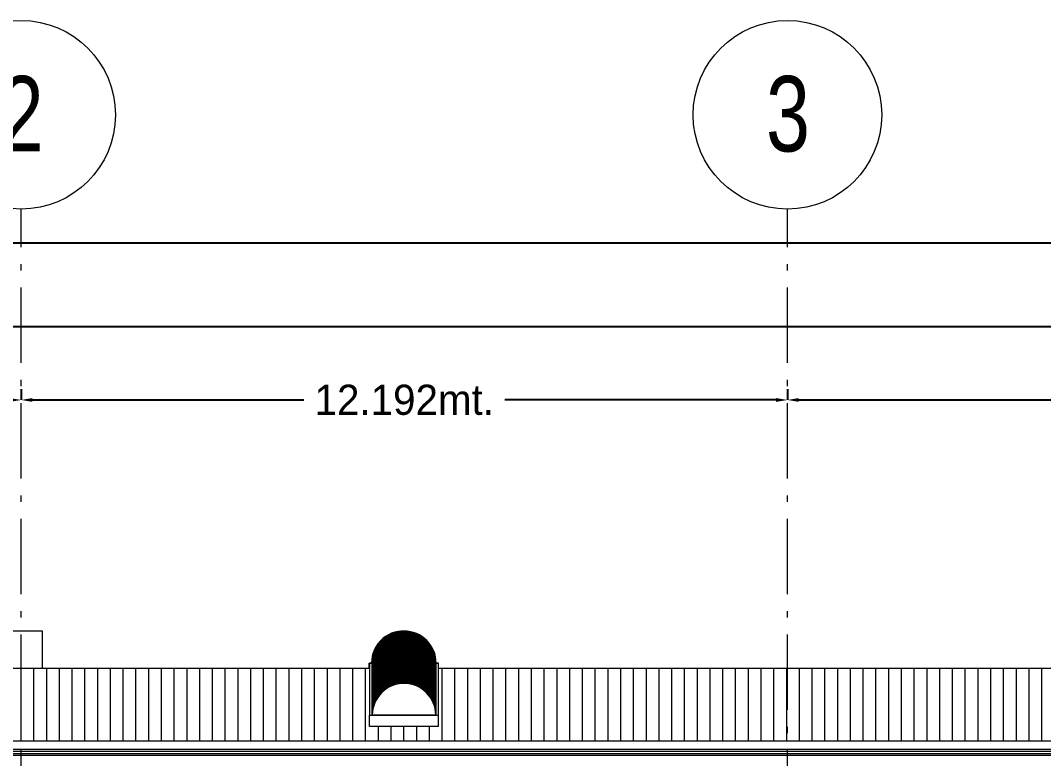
# Model space of a CAD drawing. Header units: metres. Extents: x -199 to 506, y -5 to 23.
# Drawn here: x 306.13 to 322.41, y 10.89 to 22.63 of the extents above; entities that cross this region are included whole.
import ezdxf

# ---------------------------------------------------------------- set-up
doc = ezdxf.new("R2010")
doc.units = ezdxf.units.M
doc.linetypes.add('01_Grid', pattern=[1.74, 1.2, -0.27, 0, -0.27])
for name, color, linetype, lineweight in [('03EJES-1', 1, '01_Grid', 5), ('04NOEJE', 2, 'Continuous', 18), ('04NOEJE-1', 2, 'Continuous', 5), ('06MUREXT', 92, 'Continuous', 9), ('14HATCH-1', 14, 'Continuous', 5), ('26VENT', 144, 'Continuous', 5), ('31COTAS', 1, 'Continuous', 5), ('53BAPS', 1, 'Continuous', 5), ('54ESTRUCTURA', 1, 'Continuous', 9)]:
    doc.layers.add(name, color=color, linetype=linetype, lineweight=lineweight)
doc.styles.add('Arial', font='arial.ttf', dxfattribs={"width": 0.75, "height": 1.2})
doc.dimstyles.get("Standard").update_dxf_attribs({"dimtxt": 0.48, "dimasz": 0.18, "dimexe": 0, "dimexo": 0, "dimgap": 0, "dimtad": 0, "dimtih": 1, "dimtoh": 1, "dimdec": 3, "dimzin": 0, "dimdsep": 46, "dimtxsty": 'Standard', "dimcen": 0.09, "dimadec": 0, "dimazin": 0, "dimtfac": 1, "dimtdec": 4, "dimtofl": 0, "dimtmove": 0, "dimatfit": 3, "dimfxl": 1, "dimtolj": 1, "dimtzin": 0, "dimarcsym": 0})

# ---------------------------------------------------------------- blocks, each defined once
blk = doc.blocks.new('Skylight - Barrel Vault - 27_62x1_10 - Barrel Vault-V69-601rSouthElevEjeF Paint')
at = {"layer": '26VENT'}
for p, q in [((5.535, 12.406), (5.581, 12.406)), ((5.535, 12.317), (5.535, 12.406)), ((6.603, 12.406), (6.635, 12.406))]:
    blk.add_line(p, q, dxfattribs=at)
for major_axis, start_param, end_param in [((0.511, 0), 1.413717, 3.138944), ((0.505, 0), 2.356194, 3.138912), ((0.505, 0), 2.356194, 3.138912)]:
    blk.add_ellipse((6.085, 12.405), major_axis=major_axis, ratio=0.999547, start_param=start_param, end_param=end_param, dxfattribs=at)
blk = doc.blocks.new('Skylight - Barrel Vault - 27_62x1_10 - Barrel Vault-V72-601rSouthElevEjeF Paint')
at = {"layer": '26VENT'}
for p, q in [((5.581, 12.405), (5.542, 12.405)), ((5.542, 12.405), (5.542, 11.574)), ((5.581, 12.404), (5.581, 12.403)), ((5.581, 12.392), (5.581, 12.39)), ((5.581, 12.38), (5.581, 12.378)), ((5.587, 12.404), (5.587, 11.576)), ((6.597, 11.576), (6.597, 12.404)), ((6.642, 12.405), (6.603, 12.405)), ((6.603, 12.403), (6.603, 12.404)), ((6.603, 12.39), (6.603, 12.392)), ((6.603, 12.378), (6.603, 12.38)), ((6.642, 11.574), (6.642, 12.405)), ((5.581, 12.368), (5.581, 12.366)), ((5.581, 12.355), (5.581, 12.354)), ((5.581, 12.343), (5.581, 12.342)), ((5.581, 12.331), (5.581, 12.33)), ((5.581, 12.319), (5.581, 12.317)), ((5.581, 12.307), (5.581, 12.305)), ((5.581, 12.295), (5.581, 12.293)), ((5.581, 12.283), (5.581, 12.281)), ((5.581, 12.27), (5.581, 12.269)), ((5.581, 12.258), (5.581, 12.257)), ((5.581, 12.246), (5.581, 12.245)), ((5.581, 12.234), (5.581, 12.232)), ((5.581, 12.222), (5.581, 12.22)), ((5.581, 12.21), (5.581, 12.208)), ((6.603, 12.366), (6.603, 12.368)), ((6.603, 12.354), (6.603, 12.355)), ((6.603, 12.342), (6.603, 12.343)), ((6.603, 12.33), (6.603, 12.331)), ((6.603, 12.317), (6.603, 12.319)), ((6.603, 12.305), (6.603, 12.307)), ((6.603, 12.293), (6.603, 12.295)), ((6.603, 12.281), (6.603, 12.283)), ((6.603, 12.269), (6.603, 12.27)), ((6.603, 12.257), (6.603, 12.258)), ((6.603, 12.245), (6.603, 12.246)), ((6.603, 12.232), (6.603, 12.234)), ((6.603, 12.22), (6.603, 12.222)), ((6.603, 12.208), (6.603, 12.21)), ((5.581, 12.197), (5.581, 12.196)), ((5.581, 12.185), (5.581, 12.184)), ((5.581, 12.173), (5.581, 12.172)), ((5.581, 12.161), (5.581, 12.159)), ((5.581, 12.149), (5.581, 12.147)), ((5.581, 12.137), (5.581, 12.135)), ((5.581, 12.124), (5.581, 12.123)), ((5.581, 12.112), (5.581, 12.111)), ((5.581, 12.1), (5.581, 12.099)), ((5.581, 12.088), (5.581, 12.086)), ((5.581, 12.076), (5.581, 12.074)), ((5.581, 12.064), (5.581, 12.062)), ((5.581, 12.051), (5.581, 12.05)), ((6.603, 12.196), (6.603, 12.197)), ((6.603, 12.184), (6.603, 12.185)), ((6.603, 12.172), (6.603, 12.173)), ((6.603, 12.159), (6.603, 12.161)), ((6.603, 12.147), (6.603, 12.149)), ((6.603, 12.135), (6.603, 12.137)), ((6.603, 12.123), (6.603, 12.124)), ((6.603, 12.111), (6.603, 12.112)), ((6.603, 12.099), (6.603, 12.1)), ((6.603, 12.086), (6.603, 12.088)), ((6.603, 12.074), (6.603, 12.076)), ((6.603, 12.062), (6.603, 12.064)), ((6.603, 12.05), (6.603, 12.051)), ((5.581, 12.039), (5.581, 12.038)), ((5.581, 12.027), (5.581, 12.026)), ((5.581, 12.015), (5.581, 12.013)), ((5.581, 12.003), (5.581, 12.001)), ((5.581, 11.991), (5.581, 11.989)), ((5.581, 11.979), (5.581, 11.977)), ((5.581, 11.966), (5.581, 11.965)), ((5.581, 11.954), (5.581, 11.953)), ((5.581, 11.942), (5.581, 11.941)), ((5.581, 11.93), (5.581, 11.928)), ((5.581, 11.918), (5.581, 11.916)), ((5.581, 11.906), (5.581, 11.904)), ((5.581, 11.893), (5.581, 11.892)), ((6.603, 12.038), (6.603, 12.039)), ((6.603, 12.026), (6.603, 12.027)), ((6.603, 12.013), (6.603, 12.015)), ((6.603, 12.001), (6.603, 12.003)), ((6.603, 11.989), (6.603, 11.991)), ((6.603, 11.977), (6.603, 11.979)), ((6.603, 11.965), (6.603, 11.966)), ((6.603, 11.953), (6.603, 11.954)), ((6.603, 11.941), (6.603, 11.942)), ((6.603, 11.928), (6.603, 11.93)), ((6.603, 11.916), (6.603, 11.918)), ((6.603, 11.904), (6.603, 11.906)), ((6.603, 11.892), (6.603, 11.893)), ((5.581, 11.881), (5.581, 11.88)), ((5.581, 11.869), (5.581, 11.868)), ((5.581, 11.857), (5.581, 11.855)), ((5.581, 11.845), (5.581, 11.843)), ((5.581, 11.833), (5.581, 11.831)), ((5.581, 11.82), (5.581, 11.819)), ((5.581, 11.808), (5.581, 11.807)), ((5.581, 11.796), (5.581, 11.795)), ((5.581, 11.784), (5.581, 11.782)), ((5.581, 11.772), (5.581, 11.77)), ((5.581, 11.76), (5.581, 11.758)), ((5.581, 11.748), (5.581, 11.746)), ((5.581, 11.735), (5.581, 11.734)), ((5.581, 11.723), (5.581, 11.722)), ((6.603, 11.88), (6.603, 11.881)), ((6.603, 11.868), (6.603, 11.869)), ((6.603, 11.855), (6.603, 11.857)), ((6.603, 11.843), (6.603, 11.845)), ((6.603, 11.831), (6.603, 11.833)), ((6.603, 11.819), (6.603, 11.82)), ((6.603, 11.807), (6.603, 11.808)), ((6.603, 11.795), (6.603, 11.796)), ((6.603, 11.782), (6.603, 11.784)), ((6.603, 11.77), (6.603, 11.772)), ((6.603, 11.758), (6.603, 11.76)), ((6.603, 11.746), (6.603, 11.748)), ((6.603, 11.734), (6.603, 11.735)), ((6.603, 11.722), (6.603, 11.723)), ((5.542, 11.574), (6.642, 11.574)), ((5.542, 11.397), (5.542, 11.574)), ((5.581, 11.711), (5.581, 11.71)), ((5.581, 11.699), (5.581, 11.697)), ((5.581, 11.687), (5.581, 11.685)), ((5.581, 11.675), (5.581, 11.673)), ((5.581, 11.662), (5.581, 11.661)), ((5.581, 11.65), (5.581, 11.649)), ((5.581, 11.638), (5.581, 11.637)), ((5.581, 11.626), (5.581, 11.624)), ((5.581, 11.614), (5.581, 11.612)), ((5.581, 11.602), (5.581, 11.6)), ((5.581, 11.589), (5.581, 11.588)), ((5.581, 11.577), (5.581, 11.576)), ((5.587, 11.576), (5.581, 11.576)), ((6.092, 11.576), (5.587, 11.576)), ((6.597, 11.576), (6.092, 11.576)), ((6.603, 11.576), (6.597, 11.576)), ((6.603, 11.71), (6.603, 11.711)), ((6.603, 11.697), (6.603, 11.699)), ((6.603, 11.685), (6.603, 11.687)), ((6.603, 11.673), (6.603, 11.675)), ((6.603, 11.661), (6.603, 11.662)), ((6.603, 11.649), (6.603, 11.65)), ((6.603, 11.637), (6.603, 11.638)), ((6.603, 11.624), (6.603, 11.626)), ((6.603, 11.612), (6.603, 11.614)), ((6.603, 11.6), (6.603, 11.602)), ((6.603, 11.588), (6.603, 11.589)), ((6.603, 11.576), (6.603, 11.577)), ((6.642, 11.397), (6.642, 11.574)), ((6.642, 11.397), (5.542, 11.397))]:
    blk.add_line(p, q, dxfattribs=at)
for centre, major_axis, start_param, end_param in [((6.092, 12.404), (-0.511, 0), 3.141593, 6.283185), ((6.092, 12.403), (-0.511, 0), 3.141593, 6.283185), ((6.092, 12.38), (-0.511, 0), 3.141593, 6.283185), ((6.092, 12.378), (-0.511, 0), 3.141593, 6.283185), ((6.092, 12.392), (-0.511, 0), 3.141593, 6.283185), ((6.092, 12.39), (-0.511, 0), 3.141593, 6.283185), ((6.092, 12.368), (-0.511, 0), 3.141593, 6.283185), ((6.092, 12.355), (-0.511, 0), 3.141593, 6.283185), ((6.092, 12.354), (-0.511, 0), 3.141593, 6.283185), ((6.092, 12.366), (0.511, 0), 0, 3.141593), ((6.092, 12.331), (-0.511, 0), 3.141593, 6.283185), ((6.092, 12.33), (-0.511, 0), 3.141593, 6.283185), ((6.092, 12.403), (0.505, 0), 0.616198, 2.525395), ((6.092, 12.39), (0.505, 0), 0.616198, 2.525395), ((6.092, 12.378), (0.505, 0), 0.616198, 2.525395), ((6.092, 12.366), (0.505, 0), 0.616198, 2.525395), ((6.092, 12.343), (-0.511, 0), 3.141593, 6.283185), ((6.092, 12.342), (0.511, 0), 0, 3.141593), ((6.092, 12.319), (-0.511, 0), 3.141593, 6.283185), ((6.092, 12.307), (-0.511, 0), 3.141593, 6.283185), ((6.092, 12.305), (-0.511, 0), 3.141593, 6.283185), ((6.092, 12.317), (0.511, 0), 0, 3.141593), ((6.092, 12.295), (-0.511, 0), 3.141593, 6.283185), ((6.092, 12.293), (-0.511, 0), 3.141593, 6.283185), ((6.092, 12.283), (-0.511, 0), 3.141593, 6.283185), ((6.092, 12.27), (-0.511, 0), 3.141593, 6.283185), ((6.092, 12.281), (0.511, 0), 0, 3.141593), ((6.092, 12.258), (-0.511, 0), 3.141593, 6.283185), ((6.092, 12.269), (0.511, 0), 0, 3.141593), ((6.092, 12.246), (-0.511, 0), 3.141593, 6.283185), ((6.092, 12.245), (-0.511, 0), 3.141593, 6.283185), ((6.092, 12.257), (0.511, 0), 0, 3.141593), ((6.092, 12.222), (-0.511, 0), 3.141593, 6.283185), ((6.092, 12.22), (-0.511, 0), 3.141593, 6.283185), ((6.092, 12.234), (-0.511, 0), 3.141593, 6.283185), ((6.092, 12.232), (0.511, 0), 0, 3.141593), ((6.092, 12.197), (-0.511, 0), 3.141593, 6.283185), ((6.092, 12.196), (-0.511, 0), 3.141593, 6.283185), ((6.092, 12.21), (-0.511, 0), 3.141593, 6.283185), ((6.092, 12.208), (0.511, 0), 0, 3.141593), ((6.092, 12.173), (-0.511, 0), 3.141593, 6.283185), ((6.092, 12.172), (-0.511, 0), 3.141593, 6.283185), ((6.092, 12.354), (0.505, 0), 0.616198, 2.525395), ((6.092, 12.342), (0.505, 0), 0.616198, 2.525395), ((6.092, 12.33), (0.505, 0), 0.616198, 2.525395), ((6.092, 12.317), (0.505, 0), 0.616198, 2.525395), ((6.092, 12.305), (0.505, 0), 0.616198, 2.525395), ((6.092, 12.293), (0.505, 0), 0.616198, 2.525395), ((6.092, 12.281), (0.505, 0), 0.616198, 2.525395), ((6.092, 12.269), (0.505, 0), 0.616198, 2.525395), ((6.092, 12.257), (0.505, 0), 0.616198, 2.525395), ((6.092, 12.245), (0.505, 0), 0.616198, 2.525395), ((6.092, 12.232), (0.505, 0), 0.616198, 2.525395), ((6.092, 12.22), (0.505, 0), 0.616198, 2.525395), ((6.092, 12.208), (0.505, 0), 0.616198, 2.525395), ((6.092, 12.196), (0.505, 0), 0.616198, 2.525395), ((6.092, 12.185), (-0.511, 0), 3.141593, 6.283185), ((6.092, 12.184), (0.511, 0), 0, 3.141593), ((6.092, 12.149), (-0.511, 0), 3.141593, 6.283185), ((6.092, 12.147), (-0.511, 0), 3.141593, 6.283185), ((6.092, 12.161), (-0.511, 0), 3.141593, 6.283185), ((6.092, 12.159), (0.511, 0), 0, 3.141593), ((6.092, 12.137), (-0.511, 0), 3.141593, 6.283185), ((6.092, 12.124), (-0.511, 0), 3.141593, 6.283185), ((6.092, 12.123), (-0.511, 0), 3.141593, 6.283185), ((6.092, 12.135), (0.511, 0), 0, 3.141593), ((6.092, 12.112), (-0.511, 0), 3.141593, 6.283185), ((6.092, 12.1), (-0.511, 0), 3.141593, 6.283185), ((6.092, 12.111), (0.511, 0), 0, 3.141593), ((6.092, 12.088), (-0.511, 0), 3.141593, 6.283185), ((6.092, 12.099), (0.511, 0), 0, 3.141593), ((6.092, 12.076), (-0.511, 0), 3.141593, 6.283185), ((6.092, 12.074), (-0.511, 0), 3.141593, 6.283185), ((6.092, 12.086), (0.511, 0), 0, 3.141593), ((6.092, 12.064), (-0.511, 0), 3.141593, 6.283185), ((6.092, 12.062), (-0.511, 0), 3.141593, 6.283185), ((6.092, 12.039), (-0.511, 0), 3.141593, 6.283185), ((6.092, 12.038), (-0.511, 0), 3.141593, 6.283185), ((6.092, 12.051), (-0.511, 0), 3.141593, 6.283185), ((6.092, 12.05), (0.511, 0), 0, 3.141593), ((6.092, 12.027), (-0.511, 0), 3.141593, 6.283185), ((6.092, 12.015), (-0.511, 0), 3.141593, 6.283185), ((6.092, 12.013), (-0.511, 0), 3.141593, 6.283185), ((6.092, 12.026), (-0.511, 0), 3.141593, 6.283185), ((6.092, 12.184), (0.505, 0), 0.616198, 2.525395), ((6.092, 12.172), (0.505, 0), 0.616198, 2.525395), ((6.092, 12.159), (0.505, 0), 0.616198, 2.525395), ((6.092, 12.147), (0.505, 0), 0.616198, 2.525395), ((6.092, 12.135), (0.505, 0), 0.616198, 2.525395), ((6.092, 12.123), (0.505, 0), 0.616198, 2.525395), ((6.092, 12.111), (0.505, 0), 0.616198, 2.525395), ((6.092, 12.099), (0.505, 0), 0.616198, 2.525395), ((6.092, 12.086), (0.505, 0), 0.616198, 2.525395), ((6.092, 12.074), (0.505, 0), 0.616198, 2.525395), ((6.092, 12.062), (0.505, 0), 0.616198, 2.525395), ((6.092, 12.05), (0.505, 0), 0.616198, 2.525395), ((6.092, 12.038), (0.505, 0), 0.616198, 2.525395), ((6.092, 11.991), (-0.511, 0), 3.141593, 6.283185), ((6.092, 11.989), (-0.511, 0), 3.141593, 6.283185), ((6.092, 12.003), (-0.511, 0), 3.141593, 6.283185), ((6.092, 12.001), (0.511, 0), 0, 3.141593), ((6.092, 11.966), (-0.511, 0), 3.141593, 6.283185), ((6.092, 11.965), (-0.511, 0), 3.141593, 6.283185), ((6.092, 11.979), (-0.511, 0), 3.141593, 6.283185), ((6.092, 11.977), (0.511, 0), 0, 3.141593), ((6.092, 11.954), (-0.511, 0), 3.141593, 6.283185), ((6.092, 11.942), (-0.511, 0), 3.141593, 6.283185), ((6.092, 11.941), (-0.511, 0), 3.141593, 6.283185), ((6.092, 11.953), (0.511, 0), 0, 3.141593), ((6.092, 11.918), (-0.511, 0), 3.141593, 6.283185), ((6.092, 11.916), (-0.511, 0), 3.141593, 6.283185), ((6.092, 11.93), (-0.511, 0), 3.141593, 6.283185), ((6.092, 11.928), (-0.511, 0), 3.141593, 6.283185), ((6.092, 11.893), (-0.511, 0), 3.141593, 6.283185), ((6.092, 11.892), (-0.511, 0), 3.141593, 6.283185), ((6.092, 11.904), (0.511, 0), 0, 3.141593), ((6.092, 11.881), (-0.511, 0), 3.141593, 6.283185), ((6.092, 11.869), (-0.511, 0), 3.141593, 6.283185), ((6.092, 11.88), (0.511, 0), 0, 3.141593), ((6.092, 11.857), (-0.511, 0), 3.141593, 6.283185), ((6.092, 11.868), (0.511, 0), 0, 3.141593), ((6.092, 11.845), (-0.511, 0), 3.141593, 6.283185), ((6.092, 12.026), (0.505, 0), 0.616198, 2.525395), ((6.092, 12.013), (0.505, 0), 0.616198, 2.525395), ((6.092, 12.001), (0.505, 0), 0.616198, 2.525395), ((6.092, 11.989), (0.505, 0), 0.616198, 2.525395), ((6.092, 11.977), (0.505, 0), 0.616198, 2.525395), ((6.092, 11.965), (0.505, 0), 0.616198, 2.525395), ((6.092, 11.953), (0.505, 0), 0.616198, 2.525395), ((6.092, 11.941), (0.505, 0), 0.616198, 2.525395), ((6.092, 11.928), (0.505, 0), 0.616198, 2.525395), ((6.092, 11.916), (0.505, 0), 0.616198, 2.525395), ((6.092, 11.904), (0.505, 0), 0.616198, 2.525395), ((6.092, 11.892), (0.505, 0), 0.616198, 2.525395), ((6.092, 11.88), (0.505, 0), 0.616198, 2.525395), ((6.092, 11.868), (0.505, 0), 0.616198, 2.525395), ((6.092, 11.906), (0.511, 0), 0.785537, 2.356056), ((6.092, 11.855), (0.511, 0), 0, 3.141593), ((6.092, 11.833), (-0.511, 0), 3.141593, 6.283185), ((6.092, 11.831), (-0.511, 0), 3.141593, 6.283185), ((6.092, 11.843), (0.511, 0), 0, 3.141593), ((6.092, 11.808), (-0.511, 0), 3.141593, 6.283185), ((6.092, 11.807), (-0.511, 0), 3.141593, 6.283185), ((6.092, 11.82), (-0.511, 0), 3.141593, 6.283185), ((6.092, 11.819), (0.511, 0), 0, 3.141593), ((6.092, 11.784), (-0.511, 0), 3.141593, 6.283185), ((6.092, 11.782), (-0.511, 0), 3.141593, 6.283185), ((6.092, 11.796), (-0.511, 0), 3.141593, 6.283185), ((6.092, 11.795), (0.511, 0), 0, 3.141593), ((6.092, 11.76), (-0.511, 0), 3.141593, 6.283185), ((6.092, 11.758), (-0.511, 0), 3.141593, 6.283185), ((6.092, 11.772), (-0.511, 0), 3.141593, 6.283185), ((6.092, 11.77), (0.511, 0), 0, 3.141593), ((6.092, 11.735), (-0.511, 0), 3.141593, 6.283185), ((6.092, 11.734), (-0.511, 0), 3.141593, 6.283185), ((6.092, 11.906), (-0.511, 0), 5.497787, 6.283185), ((6.092, 11.748), (-0.511, 0), 3.141593, 6.283185), ((6.092, 11.746), (0.511, 0), 0, 3.141593), ((6.092, 11.723), (-0.511, 0), 3.141593, 6.283185), ((6.092, 11.711), (-0.511, 0), 3.141593, 6.283185), ((6.092, 11.71), (-0.511, 0), 3.141593, 6.283185), ((6.092, 11.722), (-0.511, 0), 3.141593, 6.283185), ((6.092, 11.699), (-0.511, 0), 3.141593, 6.283185), ((6.092, 11.687), (-0.511, 0), 3.141593, 6.283185), ((6.092, 11.697), (0.511, 0), 0, 3.141593), ((6.092, 11.675), (-0.511, 0), 3.141593, 6.283185), ((6.092, 11.855), (0.505, 0), 0.616198, 2.525395), ((6.092, 11.843), (0.505, 0), 0.616198, 2.525395), ((6.092, 11.831), (0.505, 0), 0.616198, 2.525395), ((6.092, 11.819), (0.505, 0), 0.616198, 2.525395), ((6.092, 11.807), (0.505, 0), 0.616198, 2.525395), ((6.092, 11.795), (0.505, 0), 0.616198, 2.525395), ((6.092, 11.782), (0.505, 0), 0.616198, 2.525395), ((6.092, 11.77), (0.505, 0), 0.616198, 2.525395), ((6.092, 11.758), (0.505, 0), 0.616198, 2.525395), ((6.092, 11.746), (0.505, 0), 0.616198, 2.525395), ((6.092, 11.734), (0.505, 0), 0.616198, 2.525395), ((6.092, 11.722), (0.505, 0), 0.616198, 2.525395), ((6.092, 11.71), (0.505, 0), 0.616198, 2.525395), ((6.092, 11.906), (0.511, 0), 0, 0.785398), ((6.092, 11.685), (0.511, 0), 0, 3.141593), ((6.092, 11.662), (-0.511, 0), 3.141593, 6.283185), ((6.092, 11.661), (-0.511, 0), 3.141593, 6.283185), ((6.092, 11.673), (0.511, 0), 0, 3.141593), ((6.092, 11.65), (-0.511, 0), 3.141593, 6.283185), ((6.092, 11.649), (-0.511, 0), 3.141593, 6.283185), ((6.092, 11.638), (-0.511, 0), 3.141593, 6.283185), ((6.092, 11.626), (-0.511, 0), 3.141593, 6.283185), ((6.092, 11.637), (0.511, 0), 0, 3.141593), ((6.092, 11.614), (-0.511, 0), 3.141593, 6.283185), ((6.092, 11.624), (-0.511, 0), 3.141593, 6.283185), ((6.092, 11.602), (-0.511, 0), 3.141593, 6.283185), ((6.092, 11.6), (-0.511, 0), 3.141593, 6.283185), ((6.092, 11.612), (0.511, 0), 0, 3.141593), ((6.092, 11.577), (-0.511, 0), 3.141593, 6.283185), ((6.092, 11.576), (-0.511, 0), 3.141593, 6.283185), ((6.092, 11.589), (-0.511, 0), 3.141593, 6.283185), ((6.092, 11.588), (0.511, 0), 0, 3.141593), ((6.092, 11.576), (-0.505, 0), 3.141593, 6.283185), ((6.092, 11.576), (-0.505, 0), 3.141593, 6.283185), ((6.092, 11.697), (0.505, 0), 0.616198, 2.525395), ((6.092, 11.685), (0.505, 0), 0.616198, 2.525395), ((6.092, 11.673), (0.505, 0), 0.616198, 2.525395), ((6.092, 11.661), (0.505, 0), 0.616198, 2.525395), ((6.092, 11.649), (0.505, 0), 0.616198, 2.525395), ((6.092, 11.624), (0.505, 0), 0.616198, 2.525395), ((6.092, 11.612), (0.505, 0), 0.616198, 2.525395), ((6.092, 11.6), (0.505, 0), 0.616198, 2.525395), ((6.092, 11.588), (0.505, 0), 0.616198, 2.525395), ((6.092, 11.637), (0.505, 0), 0.624084, 2.517509)]:
    blk.add_ellipse(centre, major_axis=major_axis, ratio=0.999547, start_param=start_param, end_param=end_param, dxfattribs=at)
blk = doc.blocks.new('Grid - Standard-4449989-601rSouthElevEjeF Paint')
at = {"layer": '04NOEJE'}
blk.add_circle((0, 21.126), 1.5, dxfattribs=at)
blk = doc.blocks.new('DIMBLOCK33-601rSouthElevEjeF Paint')
at = {"layer": '31COTAS', "color": 0, "lineweight": -2}
for p, q in [((293.95, 19.26), (293.95, 19.09)), ((294.13, 19.09), (395.622, 19.09)), ((501.034, 19.09), (399.542, 19.09)), ((501.214, 16.295), (501.214, 19.09))]:
    blk.add_line(p, q, dxfattribs=at)
at = {"layer": '31COTAS', "color": 0}
for points in [[(294.13, 19.12), (294.13, 19.06), (293.95, 19.09)], [(501.034, 19.06), (501.034, 19.12), (501.214, 19.09)]]:
    blk.add_solid(points, dxfattribs=at)
at = {"layer": 'Defpoints', "color": 0}
for p in [(293.95, 19.26), (501.214, 19.09), (501.214, 16.295)]:
    blk.add_point(p, dxfattribs=at)
at = {"layer": '31COTAS', "color": 0, "insert": (397.582, 19.09), "char_height": 0.48, "attachment_point": 5}
blk.add_mtext('\\A1;207.264mt.', dxfattribs=at)
blk = doc.blocks.new('DIMBLOCK34-601rSouthElevEjeF Paint')
at = {"layer": '31COTAS', "color": 0, "lineweight": -2}
for p, q in [((293.95, 16.76), (293.95, 16.59)), ((306.142, 16.76), (306.142, 16.59)), ((294.13, 16.59), (298.446, 16.59)), ((305.962, 16.59), (301.646, 16.59))]:
    blk.add_line(p, q, dxfattribs=at)
at = {"layer": '31COTAS', "color": 0}
for points in [[(294.13, 16.62), (294.13, 16.56), (293.95, 16.59)], [(305.962, 16.56), (305.962, 16.62), (306.142, 16.59)]]:
    blk.add_solid(points, dxfattribs=at)
at = {"layer": 'Defpoints', "color": 0}
for p in [(293.95, 16.76), (306.142, 16.76), (306.142, 16.59)]:
    blk.add_point(p, dxfattribs=at)
at = {"layer": '31COTAS', "color": 0, "insert": (300.046, 16.59), "char_height": 0.48, "attachment_point": 5}
blk.add_mtext('\\A1;12.192mt.', dxfattribs=at)
blk = doc.blocks.new('DIMBLOCK35-601rSouthElevEjeF Paint')
at = {"layer": '31COTAS', "color": 0, "lineweight": -2}
for p, q in [((306.142, 16.76), (306.142, 16.59)), ((318.334, 16.76), (318.334, 16.59)), ((306.322, 16.59), (310.638, 16.59)), ((318.154, 16.59), (313.838, 16.59))]:
    blk.add_line(p, q, dxfattribs=at)
at = {"layer": '31COTAS', "color": 0}
for points in [[(306.322, 16.62), (306.322, 16.56), (306.142, 16.59)], [(318.154, 16.56), (318.154, 16.62), (318.334, 16.59)]]:
    blk.add_solid(points, dxfattribs=at)
at = {"layer": 'Defpoints', "color": 0}
for p in [(306.142, 16.76), (318.334, 16.76), (318.334, 16.59)]:
    blk.add_point(p, dxfattribs=at)
at = {"layer": '31COTAS', "color": 0, "insert": (312.238, 16.59), "char_height": 0.48, "attachment_point": 5}
blk.add_mtext('\\A1;12.192mt.', dxfattribs=at)
blk = doc.blocks.new('DIMBLOCK36-601rSouthElevEjeF Paint')
at = {"layer": '31COTAS', "color": 0, "lineweight": -2}
for p, q in [((318.334, 16.76), (318.334, 16.59)), ((330.526, 16.76), (330.526, 16.59)), ((318.514, 16.59), (322.83, 16.59)), ((330.346, 16.59), (326.03, 16.59))]:
    blk.add_line(p, q, dxfattribs=at)
at = {"layer": '31COTAS', "color": 0}
for points in [[(318.514, 16.62), (318.514, 16.56), (318.334, 16.59)], [(330.346, 16.56), (330.346, 16.62), (330.526, 16.59)]]:
    blk.add_solid(points, dxfattribs=at)
at = {"layer": 'Defpoints', "color": 0}
for p in [(318.334, 16.76), (330.526, 16.76), (330.526, 16.59)]:
    blk.add_point(p, dxfattribs=at)
at = {"layer": '31COTAS', "color": 0, "insert": (324.43, 16.59), "char_height": 0.48, "attachment_point": 5}
blk.add_mtext('\\A1;12.192mt.', dxfattribs=at)
blk = doc.blocks.new('DIMBLOCK52-601rSouthElevEjeF Paint')
at = {"layer": '31COTAS', "color": 0, "lineweight": -2}
for p, q in [((293.95, 17.93), (293.95, 17.76)), ((391.486, 17.93), (391.486, 17.76)), ((294.13, 17.76), (340.958, 17.76)), ((391.306, 17.76), (344.478, 17.76))]:
    blk.add_line(p, q, dxfattribs=at)
at = {"layer": '31COTAS', "color": 0}
for points in [[(294.13, 17.79), (294.13, 17.73), (293.95, 17.76)], [(391.306, 17.73), (391.306, 17.79), (391.486, 17.76)]]:
    blk.add_solid(points, dxfattribs=at)
at = {"layer": 'Defpoints', "color": 0}
for p in [(293.95, 17.93), (391.486, 17.93), (391.486, 17.76)]:
    blk.add_point(p, dxfattribs=at)
at = {"layer": '31COTAS', "color": 0, "insert": (342.718, 17.76), "char_height": 0.48, "attachment_point": 5}
blk.add_mtext('\\A1;97.536mt.', dxfattribs=at)

msp = doc.modelspace()

# ---------------------------------------------------------------- hatches: boundary and pattern name
at = {"layer": '14HATCH-1'}
h = msp.add_hatch(dxfattribs=at)
h.set_pattern_fill('FP_12', color=256, style=0, pattern_type=2)
h.set_pattern_definition([(90, (306.142, 13.003), (-0.203, 0), [])])
h.paths.add_polyline_path([(420.4897, 11.1703), (498.9879, 11.1703), (498.9879, 12.2022), (499.0355, 12.2022), (499.0355, 12.1578), (499.6419, 12.1578), (499.6419, 12.2022), (499.6895, 12.2022), (499.6864, 11.1703), (501.0723, 11.1703), (501.0723, 12.3171), (483.4723, 12.3171), (483.4723, 11.3967), (482.3723, 11.3983), (482.3723, 12.3171), (471.2803, 12.3171), (471.2803, 11.3967), (470.1803, 11.3983), (470.1787, 12.3171), (459.0883, 12.3171), (459.0883, 11.3967), (457.9883, 11.3985), (457.9883, 12.3171), (446.8963, 12.3171), (446.8963, 11.3967), (445.7963, 11.3985), (445.7963, 12.3171), (434.7043, 12.3171), (434.7043, 11.3967), (433.6043, 11.3984), (433.6043, 12.3171), (422.5123, 12.3171), (422.5123, 11.3967), (421.4123, 11.3983), (421.4123, 12.3171), (410.3203, 12.3171), (410.3203, 11.3967), (409.2203, 11.3983), (409.2203, 12.3171), (398.1283, 12.3171), (398.1283, 11.3967), (397.0283, 11.3983), (397.0283, 12.3171), (385.9363, 12.3171), (385.9363, 11.3967), (384.8363, 11.3983), (384.8363, 12.3171), (373.7443, 12.3171), (373.7443, 11.3967), (372.6443, 11.3983), (372.6443, 12.3171), (361.5523, 12.3171), (361.5523, 11.3967), (360.4523, 11.3983), (360.4523, 12.3171), (349.3603, 12.3171), (349.3603, 11.3967), (348.2603, 11.3983), (348.2603, 12.3171), (337.1683, 12.3171), (337.1683, 11.3967), (336.0683, 11.3983), (336.0683, 12.3171), (324.9763, 12.3171), (324.9763, 11.3967), (323.8763, 11.3983), (323.8763, 12.3171), (312.7843, 12.3171), (312.7843, 11.3967), (311.6843, 11.3983), (311.6843, 12.3171), (300.5923, 12.3171), (300.5923, 11.3967), (299.4923, 11.3967), (299.4923, 12.3171), (294.0917, 12.3171), (294.0917, 11.1703), (418.7462, 11.1703)])
h.paths.add_polyline_path([(499.6419, 11.1703), (499.6419, 11.8106), (499.5936, 11.8106), (499.5936, 11.1703)])
h.paths.add_polyline_path([(499.5431, 11.1703), (499.5431, 11.8106), (499.3689, 11.8106), (499.3689, 11.1703), (499.3818, 11.1703)])
h.paths.add_polyline_path([(499.3054, 11.1703), (499.3054, 11.8106), (499.1311, 11.8106), (499.1311, 11.1703)])
h.paths.add_polyline_path([(499.0806, 11.1703), (499.0806, 11.8106), (499.0323, 11.8106), (499.0323, 11.1703)])
h.paths.add_polyline_path([(499.4309, 11.8614), (499.5431, 11.8645), (499.5431, 12.107), (499.3689, 12.107), (499.3689, 11.8614), (499.3818, 11.8614)])
h.paths.add_polyline_path([(499.6286, 11.8614), (499.6419, 11.8645), (499.6419, 12.107), (499.5936, 12.107), (499.5936, 11.8614)])
h.paths.add_polyline_path([(499.2433, 11.8614), (499.3054, 11.8645), (499.3054, 12.107), (499.1311, 12.107), (499.1311, 11.8614), (499.1843, 11.8614)])
h.paths.add_polyline_path([(499.0323, 11.8614), (499.0806, 11.8645), (499.0806, 12.107), (499.0323, 12.107), (499.0323, 11.8645)])

# ---------------------------------------------------------------- linework, layer by layer
at = {"layer": '03EJES-1'}
for p, q in [((306.142, -1.2192), (306.142, 19.6265)), ((318.334, -1.2192), (318.334, 19.6265))]:
    msp.add_line(p, q, dxfattribs=at)
at = {"layer": '06MUREXT'}
for p, q in [((306.481, 12.91), (305.803, 12.91)), ((306.481, 12.3171), (306.481, 12.91))]:
    msp.add_line(p, q, dxfattribs=at)
at = {"layer": '53BAPS'}
for p, q in [((498.9879, 11.032), (294.0917, 11.032)), ((498.9879, 10.9966), (294.0917, 10.9966)), ((498.9879, 10.9628), (294.0917, 10.9628)), ((498.9879, 10.9324), (294.0917, 10.9324))]:
    msp.add_line(p, q, dxfattribs=at)
at = {"layer": '54ESTRUCTURA'}
for p, q in [((311.6843, 12.3171), (300.5923, 12.3171)), ((323.8763, 12.3171), (312.7843, 12.3171)), ((294.0917, 11.1703), (498.9879, 11.1703))]:
    msp.add_line(p, q, dxfattribs=at)

# ---------------------------------------------------------------- block references
at = {"layer": '04NOEJE'}
for p in [(306.142, 0), (318.334, 0)]:
    msp.add_blockref('Grid - Standard-4449989-601rSouthElevEjeF Paint', p, dxfattribs=at)
at = {"layer": '26VENT'}
for name in ['Skylight - Barrel Vault - 27_62x1_10 - Barrel Vault-V69-601rSouthElevEjeF Paint', 'Skylight - Barrel Vault - 27_62x1_10 - Barrel Vault-V72-601rSouthElevEjeF Paint']:
    msp.add_blockref(name, (306.142, 0), dxfattribs=at)

# ---------------------------------------------------------------- texts
at = {"layer": '04NOEJE-1', "char_height": 1.2, "width": 0.847785, "attachment_point": 1, "style": 'Arial'}
for s, insert in [('2', (305.8015, 21.743)), ('3', (317.9935, 21.743))]:
    msp.add_mtext(s, dxfattribs=dict(at, insert=insert))

# ---------------------------------------------------------------- dimensions: what is measured, and where the dimension line sits
at = {"layer": '31COTAS'}
for base, p1, p2, picture, middle in [((501.214, 19.0904), (293.95, 19.2601), (501.214, 16.2947), 'DIMBLOCK33-601rSouthElevEjeF Paint', (397.582, 19.0904)), ((391.486, 17.7604), (293.95, 17.9301), (391.486, 17.9301), 'DIMBLOCK52-601rSouthElevEjeF Paint', (342.718, 17.7604)), ((306.142, 16.5904), (293.95, 16.7601), (306.142, 16.7601), 'DIMBLOCK34-601rSouthElevEjeF Paint', (300.046, 16.5904)), ((318.334, 16.5904), (306.142, 16.7601), (318.334, 16.7601), 'DIMBLOCK35-601rSouthElevEjeF Paint', (312.238, 16.5904)), ((330.526, 16.5904), (318.334, 16.7601), (330.526, 16.7601), 'DIMBLOCK36-601rSouthElevEjeF Paint', (324.43, 16.5904))]:
    dim = msp.add_linear_dim(base=base, p1=p1, p2=p2, dimstyle='Standard', override={"dimpost": 'mt.'}, dxfattribs=at)
    dim.commit()
    dim.dimension.update_dxf_attribs({"geometry": picture, "text_midpoint": middle})

doc.saveas('drawing.dxf')
